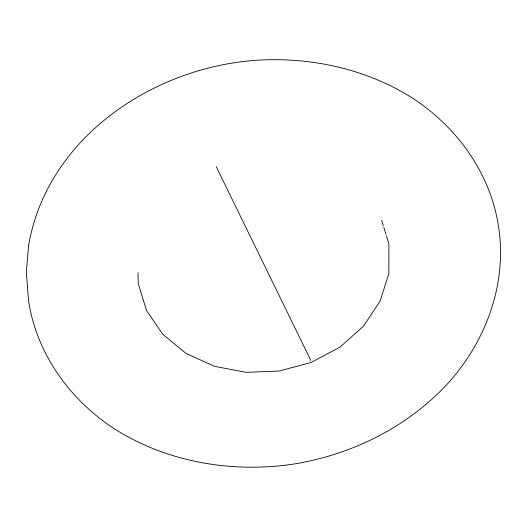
<?xml version="1.0" encoding="UTF-8"?>
<svg xmlns="http://www.w3.org/2000/svg" width="527" height="527" viewBox="0 0 527 527"><rect width="100%" height="100%" fill="white"/><g stroke="black" fill="none" stroke-linecap="round" stroke-linejoin="round"><path stroke-width="0.79" d="M137.975 272.716L138.245 283.658L146.539 310.568L162.817 334.335L185.972 353.353L214.417 366.318L246.221 372.339L279.218 371.021L311.147 362.444L339.849 347.194L363.36 326.312L380.072 301.22L388.854 273.625L388.873 244.034M310.798 360.376L216.202 166.624M381.647 220.279L383.307 225.661M383.781 227.196L385.909 234.12M386.383 235.655L388.755 243.342M28.616 245.417L26.35 271.945L28.491 300.383C36.567 354.803 71.685 402.411 117.982 431.066C169.925 462.686 233 472.969 292.814 464.195C352.754 454.702 410.039 425.968 450.578 380.369C486.573 339.236 506.671 283.394 498.858 228.685L498.509 226.617C490.433 172.197 455.315 124.589 409.018 95.934C365.988 69.795 315.251 58.187 265.134 59.834C158.449 63.431 47.489 135.129 28.616 245.417"/></g></svg>
